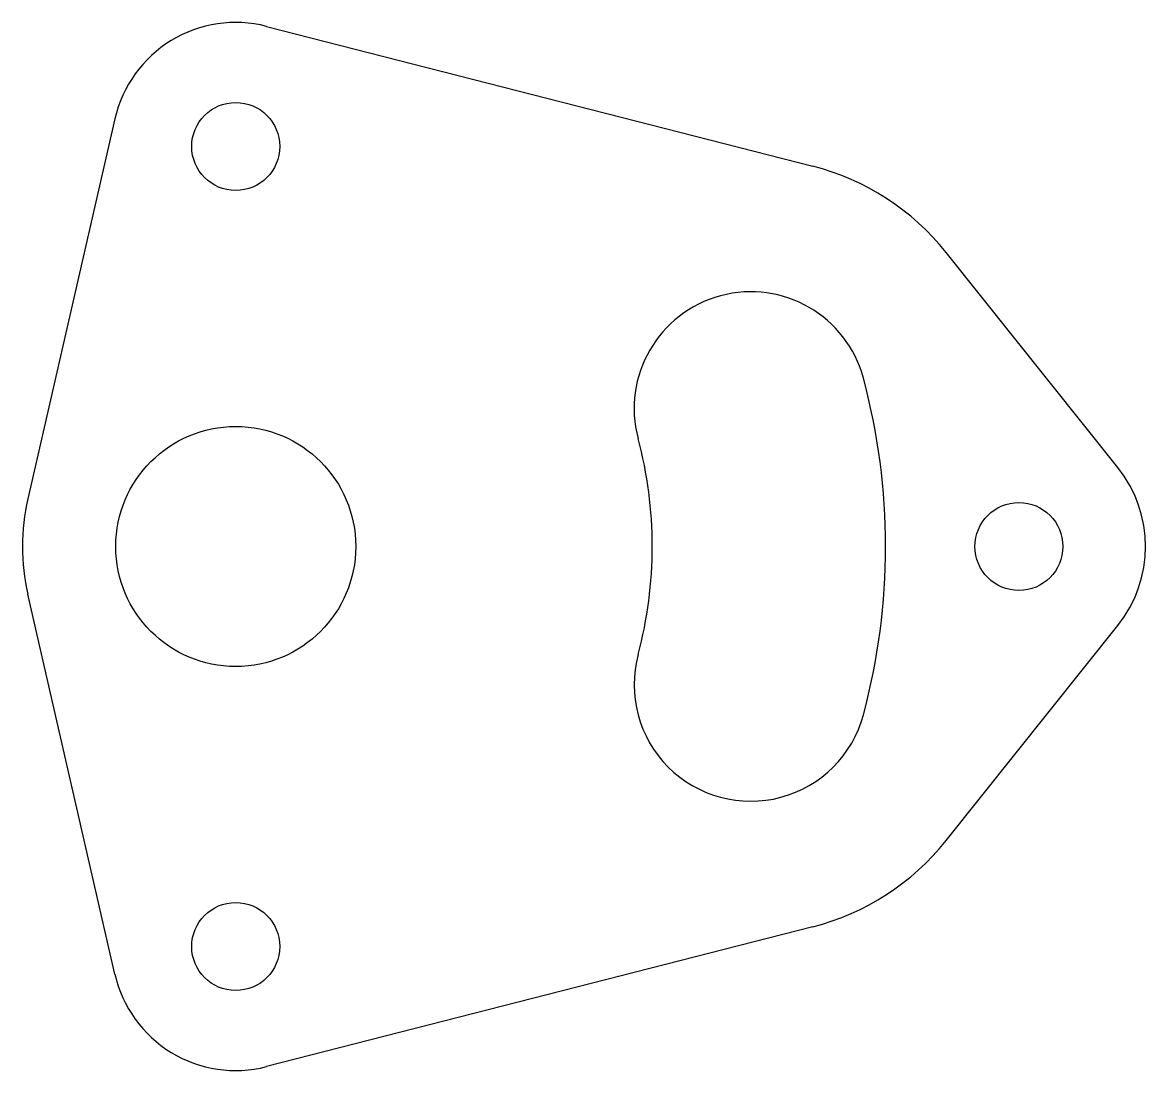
# Model space of a CAD drawing. Header units: millimetres. Extents: x -16 to 68.2, y -39.3 to 39.3.
import ezdxf

# ---------------------------------------------------------------- set-up
doc = ezdxf.new("R2010")
doc.units = ezdxf.units.MM
doc.layers.get('0').update_dxf_attribs({"lineweight": 25, "true_color": 0xffffff})

msp = doc.modelspace()

# ---------------------------------------------------------------- linework, layer by layer
for p, q in [((2.307, 39.009), (43.288, 28.517)), ((-9.065, 32.077), (-15.596, 3.573)), ((66.172, 5.93), (53.285, 22.057)), ((-9.065, -32.077), (-15.596, -3.573)), ((53.285, -22.057), (66.172, -5.93)), ((43.288, -28.517), (2.307, -39.009))]:
    msp.add_line(p, q)
for centre, radius in [((0, 30), 3.3), ((0, 0), 9), ((58.75, 0), 3.3), ((0, -30), 3.3)]:
    msp.add_circle(centre, radius)
for centre, radius, start, end in [((0, 30), 9.3, 75.63881, 167.09511), ((38.637, 10.353), 18.75, 38.62725, 75.63881), ((38.637, 10.353), 8.75, 15, 195), ((0, 0), 48.75, 345, 15), ((0, 0), 31.25, 345, 15), ((58.75, 0), 9.5, 321.37275, 38.62725), ((0, 0), 16, 167.09511, 192.90489), ((38.637, -10.353), 8.75, 165, 345), ((38.637, -10.353), 18.75, 284.36119, 321.37275), ((0, -30), 9.3, 192.90489, 284.36119)]:
    msp.add_arc(centre, radius, start, end)

doc.saveas('drawing.dxf')
